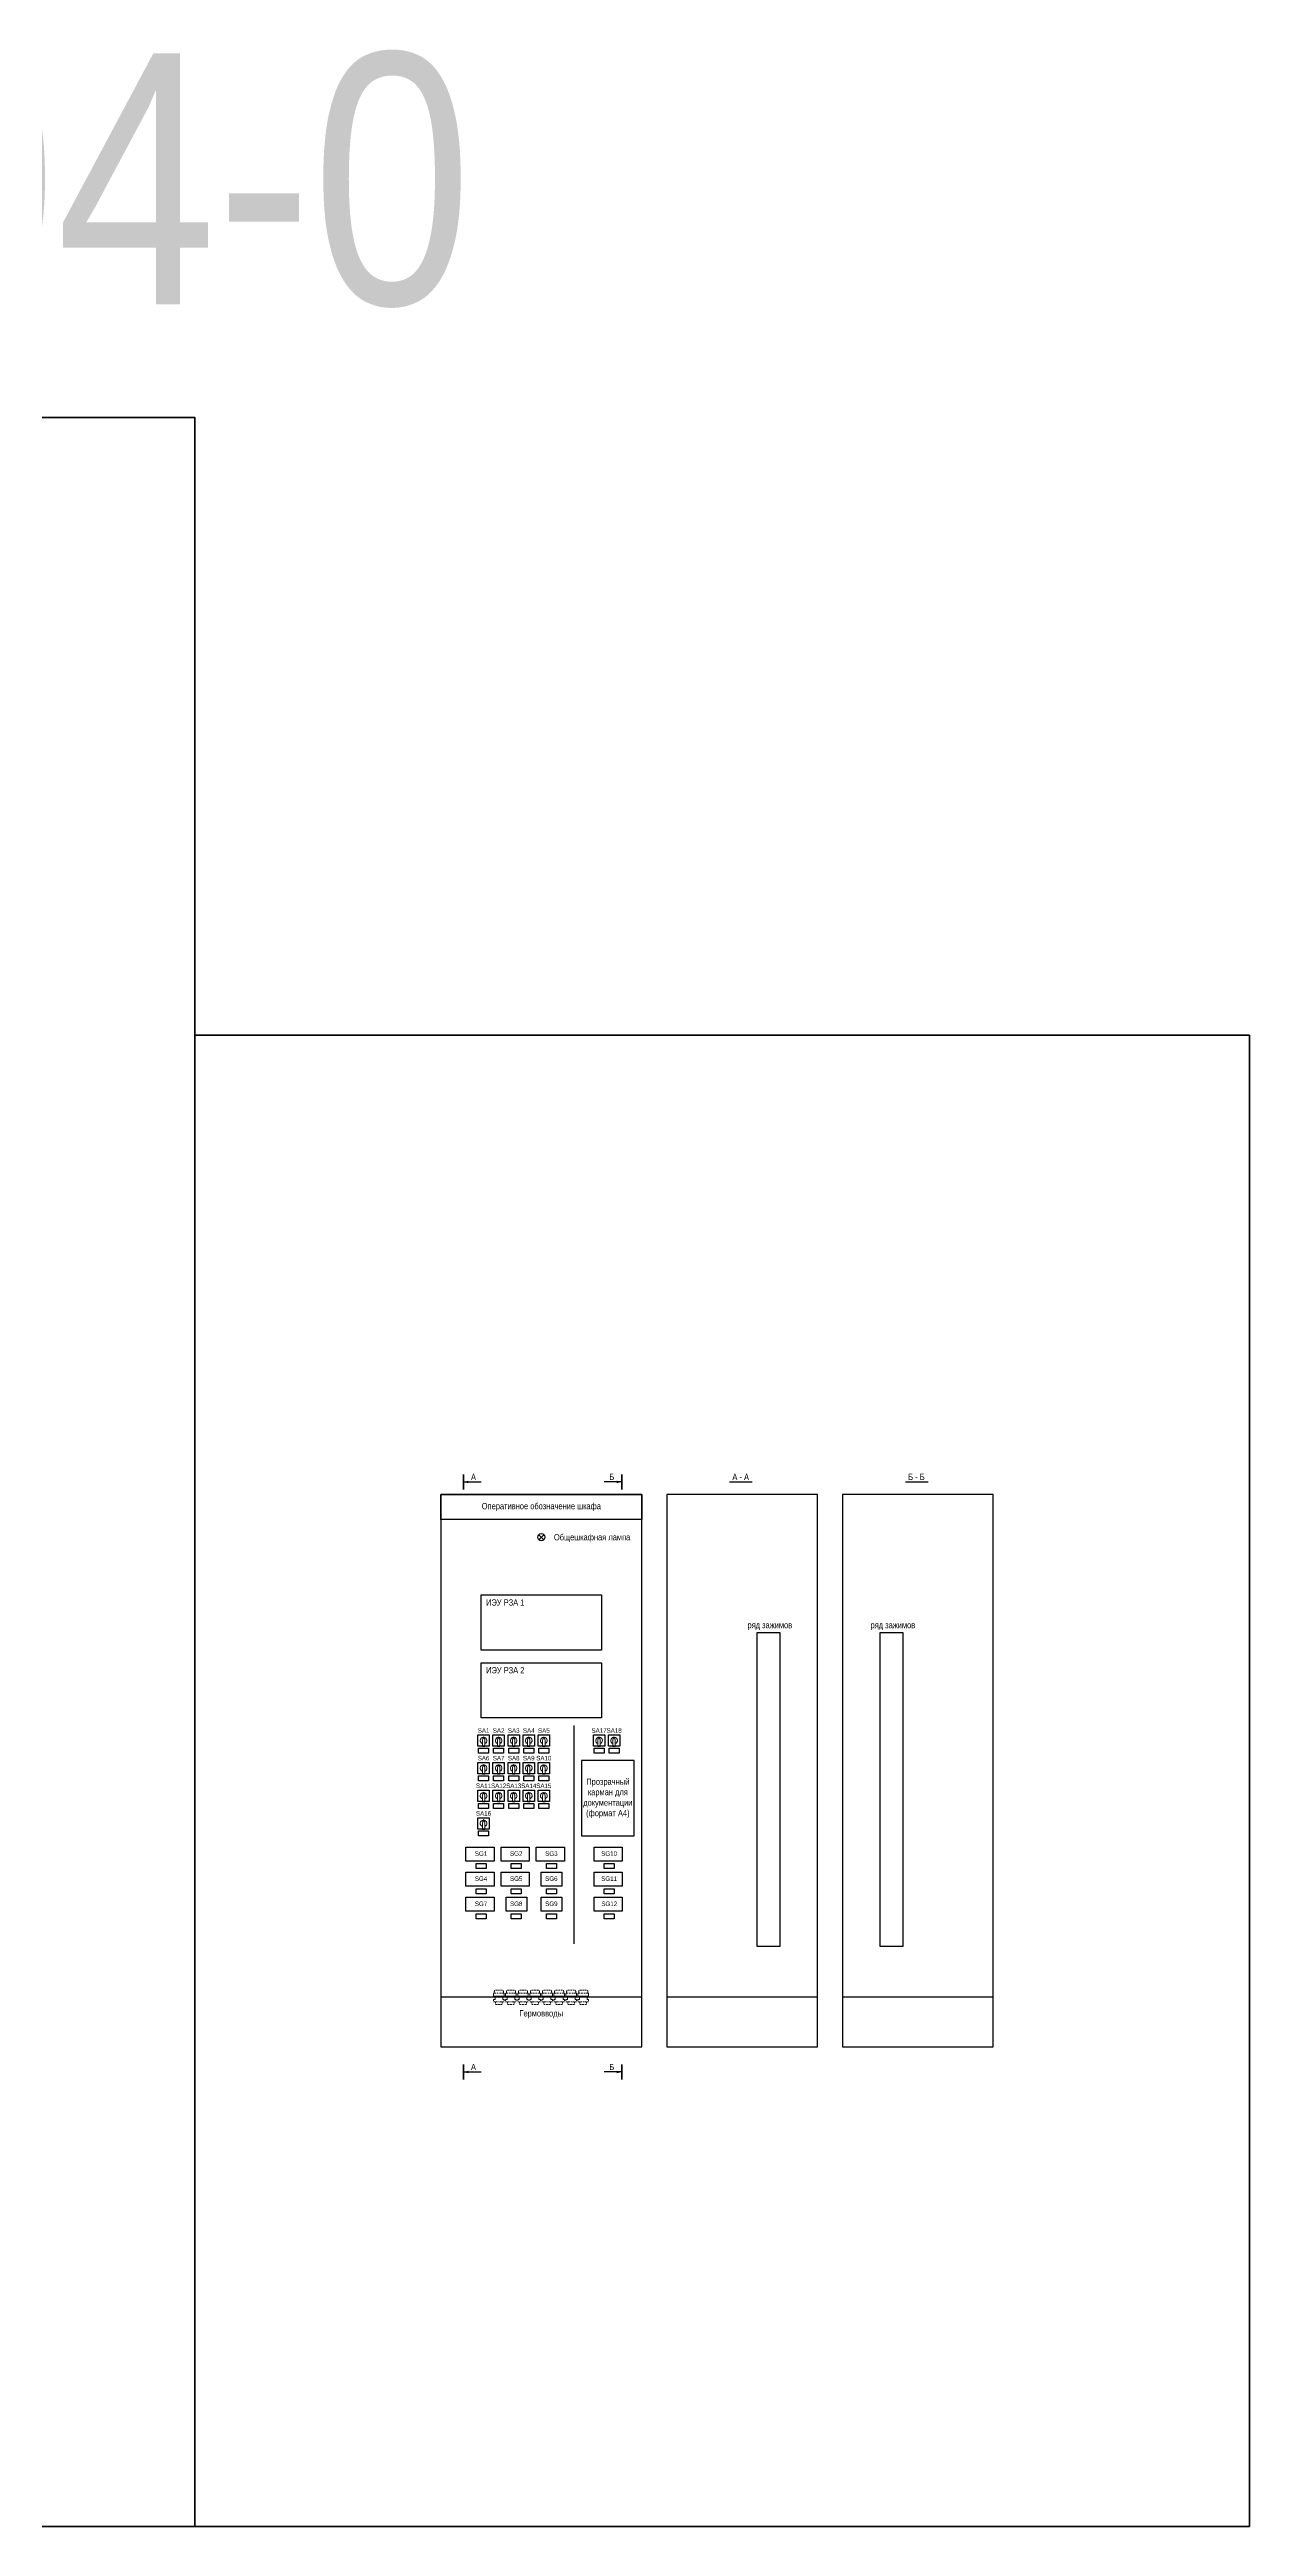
# Model space of a CAD drawing. Header units: millimetres. Extents: x 25558 to 49929, y 1902 to 19390.
# Drawn here: x 26615 to 27093, y 15843 to 16829 of the extents above; entities that cross this region are included whole.
import ezdxf
from ezdxf.enums import TextEntityAlignment as Align

# ---------------------------------------------------------------- set-up
doc = ezdxf.new("R2010")
doc.units = ezdxf.units.MM
for name, pattern in [('HIDDEN', [9.525, 6.35, -3.175]), ('Standard', [0]), ('штриховая2', [9.525, 6.35, -3.175])]:
    doc.linetypes.add(name, pattern=pattern)
doc.layers.add('Free_graphics', color=56, linetype='Continuous')
for name, color, linetype, lineweight in [('Основная', 7, 'Continuous', 30), ('Толстая', 7, 'Continuous', 53), ('Тонкая', 7, 'Continuous', 5)]:
    doc.layers.add(name, color=color, linetype=linetype, lineweight=lineweight)
doc.styles.add('Narrow', font='ARIALN.TTF')

# ---------------------------------------------------------------- blocks, each defined once
blk = doc.blocks.new('Переключатель')
at = {"ltscale": 0.35}
blk.add_line((-0.46875, -2.25), (0.46875, -2.25), dxfattribs=at)
blk.add_lwpolyline([(-2.25, 2.25), (2.25, 2.25), (2.25, -2.25), (-2.25, -2.25)], close=True, dxfattribs=at)
at = {"layer": 'Free_graphics', "color": 0, "linetype": 'Standard', "lineweight": 9}
for p, q in [((-0.46875, 0), (-0.328125, 0.9375)), ((-0.46875, -2.25), (-0.46875, 0)), ((-0.328125, 0.9375), (0, 1.5)), ((-0.328125, 0.9375), (0.328125, 0.9375)), ((0.328125, 0.9375), (0, 1.5)), ((0.46875, 0), (0.328125, 0.9375)), ((0.46875, -2.25), (0.46875, 0))]:
    blk.add_line(p, q, dxfattribs=at)
for radius, start, end in [(1.317188, 95, 249), (1.314375, 291, 85)]:
    blk.add_arc((0, 0), radius, start, end, dxfattribs=at)

msp = doc.modelspace()

# ---------------------------------------------------------------- linework, layer by layer
at = {"linetype": 'HIDDEN', "ltscale": 100}
msp.add_line((26824, 16162), (26824, 16075), dxfattribs=at)
at = {"linetype": 'штриховая2', "lineweight": 13, "ltscale": 0.1}
for p, q in [((26791.99, 16055.25), (26791.99, 16054)), ((26791.99, 16054), (26791.99, 16055.25)), ((26791.99, 16052.94), (26791.99, 16051.89)), ((26791.99, 16052.94), (26792.56, 16052.94)), ((26791.99, 16051.89), (26794.1, 16051.89)), ((26792.28, 16055.92), (26792.28, 16055.44)), ((26792.28, 16055.44), (26794.1, 16055.44)), ((26792.56, 16052.94), (26792.56, 16054)), ((26792.76, 16051.89), (26792.76, 16050.83)), ((26792.76, 16050.83), (26794.1, 16050.83)), ((26792.85, 16056.59), (26794.1, 16056.59)), ((26795.35, 16056.59), (26794.1, 16056.59)), ((26795.92, 16055.44), (26794.1, 16055.44)), ((26796.21, 16051.89), (26794.1, 16051.89)), ((26795.44, 16050.83), (26794.1, 16050.83)), ((26795.44, 16051.89), (26795.44, 16050.83)), ((26795.64, 16052.94), (26795.64, 16054)), ((26796.21, 16052.94), (26795.64, 16052.94)), ((26795.92, 16055.92), (26795.92, 16055.44)), ((26796.21, 16055.25), (26796.21, 16054)), ((26796.21, 16054), (26796.21, 16055.25)), ((26796.21, 16052.94), (26796.21, 16051.89)), ((26796.79, 16052.94), (26796.79, 16051.89)), ((26796.79, 16052.94), (26797.36, 16052.94)), ((26796.79, 16051.89), (26798.9, 16051.89)), ((26797.08, 16055.92), (26797.08, 16055.44)), ((26797.08, 16055.44), (26798.9, 16055.44)), ((26797.36, 16052.94), (26797.36, 16054)), ((26797.56, 16051.89), (26797.56, 16050.83)), ((26797.56, 16050.83), (26798.9, 16050.83)), ((26797.65, 16056.59), (26798.9, 16056.59)), ((26800.15, 16056.59), (26798.9, 16056.59)), ((26800.72, 16055.44), (26798.9, 16055.44)), ((26801.01, 16051.89), (26798.9, 16051.89)), ((26800.24, 16050.83), (26798.9, 16050.83)), ((26800.24, 16051.89), (26800.24, 16050.83)), ((26800.44, 16052.94), (26800.44, 16054)), ((26801.01, 16052.94), (26800.44, 16052.94)), ((26800.72, 16055.92), (26800.72, 16055.44)), ((26801.01, 16055.25), (26801.01, 16054)), ((26801.01, 16054), (26801.01, 16055.25)), ((26801.01, 16052.94), (26801.01, 16051.89)), ((26801.59, 16055.25), (26801.59, 16054)), ((26801.59, 16054), (26801.59, 16055.25)), ((26801.59, 16052.94), (26801.59, 16051.89)), ((26801.59, 16052.94), (26802.16, 16052.94)), ((26801.59, 16051.89), (26803.7, 16051.89)), ((26801.88, 16055.92), (26801.88, 16055.44)), ((26801.88, 16055.44), (26803.7, 16055.44)), ((26802.16, 16052.94), (26802.16, 16054)), ((26802.36, 16051.89), (26802.36, 16050.83)), ((26802.36, 16050.83), (26803.7, 16050.83)), ((26802.45, 16056.59), (26803.7, 16056.59)), ((26804.95, 16056.59), (26803.7, 16056.59)), ((26805.52, 16055.44), (26803.7, 16055.44)), ((26805.81, 16051.89), (26803.7, 16051.89)), ((26805.04, 16050.83), (26803.7, 16050.83)), ((26805.04, 16051.89), (26805.04, 16050.83)), ((26805.24, 16052.94), (26805.24, 16054)), ((26805.81, 16052.94), (26805.24, 16052.94)), ((26805.52, 16055.92), (26805.52, 16055.44)), ((26805.81, 16055.25), (26805.81, 16054)), ((26805.81, 16054), (26805.81, 16055.25)), ((26805.81, 16052.94), (26805.81, 16051.89)), ((26806.39, 16055.25), (26806.39, 16054)), ((26806.39, 16054), (26806.39, 16055.25)), ((26806.39, 16052.94), (26806.39, 16051.89)), ((26806.39, 16052.94), (26806.96, 16052.94)), ((26806.39, 16051.89), (26808.5, 16051.89)), ((26806.68, 16055.92), (26806.68, 16055.44)), ((26806.68, 16055.44), (26808.5, 16055.44)), ((26806.96, 16052.94), (26806.96, 16054)), ((26807.16, 16051.89), (26807.16, 16050.83)), ((26807.16, 16050.83), (26808.5, 16050.83)), ((26807.25, 16056.59), (26808.5, 16056.59)), ((26809.75, 16056.59), (26808.5, 16056.59)), ((26810.32, 16055.44), (26808.5, 16055.44)), ((26810.61, 16051.89), (26808.5, 16051.89)), ((26809.84, 16050.83), (26808.5, 16050.83)), ((26809.84, 16051.89), (26809.84, 16050.83)), ((26810.04, 16052.94), (26810.04, 16054)), ((26810.61, 16052.94), (26810.04, 16052.94)), ((26810.32, 16055.92), (26810.32, 16055.44)), ((26810.61, 16055.25), (26810.61, 16054)), ((26810.61, 16054), (26810.61, 16055.25)), ((26810.61, 16052.94), (26810.61, 16051.89)), ((26811.19, 16055.25), (26811.19, 16054)), ((26811.19, 16054), (26811.19, 16055.25)), ((26811.19, 16055.25), (26811.19, 16054)), ((26811.19, 16054), (26811.19, 16055.25)), ((26811.19, 16052.94), (26811.19, 16051.89)), ((26811.19, 16052.94), (26811.76, 16052.94)), ((26811.19, 16052.94), (26811.19, 16051.89)), ((26811.19, 16051.89), (26813.3, 16051.89)), ((26811.48, 16055.92), (26811.48, 16055.44)), ((26811.48, 16055.44), (26813.3, 16055.44)), ((26811.76, 16052.94), (26811.76, 16054)), ((26811.96, 16051.89), (26811.96, 16050.83)), ((26811.96, 16050.83), (26813.3, 16050.83)), ((26812.05, 16056.59), (26813.3, 16056.59)), ((26814.55, 16056.59), (26813.3, 16056.59)), ((26815.12, 16055.44), (26813.3, 16055.44)), ((26815.41, 16051.89), (26813.3, 16051.89)), ((26814.64, 16050.83), (26813.3, 16050.83)), ((26814.64, 16051.89), (26814.64, 16050.83)), ((26814.84, 16052.94), (26814.84, 16054)), ((26815.41, 16052.94), (26814.84, 16052.94)), ((26815.12, 16055.92), (26815.12, 16055.44)), ((26815.41, 16055.25), (26815.41, 16054)), ((26815.41, 16054), (26815.41, 16055.25)), ((26815.41, 16052.94), (26815.41, 16051.89)), ((26815.99, 16055.25), (26815.99, 16054)), ((26815.99, 16054), (26815.99, 16055.25)), ((26815.99, 16052.94), (26815.99, 16051.89)), ((26815.99, 16052.94), (26816.56, 16052.94)), ((26815.99, 16051.89), (26818.1, 16051.89)), ((26816.28, 16055.92), (26816.28, 16055.44)), ((26816.28, 16055.44), (26818.1, 16055.44)), ((26816.56, 16052.94), (26816.56, 16054)), ((26816.76, 16051.89), (26816.76, 16050.83)), ((26816.76, 16050.83), (26818.1, 16050.83)), ((26816.85, 16056.59), (26818.1, 16056.59)), ((26819.35, 16056.59), (26818.1, 16056.59)), ((26819.92, 16055.44), (26818.1, 16055.44)), ((26820.21, 16051.89), (26818.1, 16051.89)), ((26819.44, 16050.83), (26818.1, 16050.83)), ((26819.44, 16051.89), (26819.44, 16050.83)), ((26819.64, 16052.94), (26819.64, 16054)), ((26820.21, 16052.94), (26819.64, 16052.94)), ((26819.92, 16055.92), (26819.92, 16055.44)), ((26820.21, 16055.25), (26820.21, 16054)), ((26820.21, 16054), (26820.21, 16055.25)), ((26820.21, 16052.94), (26820.21, 16051.89)), ((26820.79, 16055.25), (26820.79, 16054)), ((26820.79, 16054), (26820.79, 16055.25)), ((26820.79, 16052.94), (26820.79, 16051.89)), ((26820.79, 16052.94), (26821.36, 16052.94)), ((26820.79, 16051.89), (26822.9, 16051.89)), ((26821.08, 16055.92), (26821.08, 16055.44)), ((26821.08, 16055.44), (26822.9, 16055.44)), ((26821.36, 16052.94), (26821.36, 16054)), ((26821.56, 16051.89), (26821.56, 16050.83)), ((26821.56, 16050.83), (26822.9, 16050.83)), ((26821.65, 16056.59), (26822.9, 16056.59)), ((26824.15, 16056.59), (26822.9, 16056.59)), ((26824.72, 16055.44), (26822.9, 16055.44)), ((26825.01, 16051.89), (26822.9, 16051.89)), ((26824.24, 16050.83), (26822.9, 16050.83)), ((26824.24, 16051.89), (26824.24, 16050.83)), ((26824.44, 16052.94), (26824.44, 16054)), ((26825.01, 16052.94), (26824.44, 16052.94)), ((26824.72, 16055.92), (26824.72, 16055.44)), ((26825.01, 16055.25), (26825.01, 16054)), ((26825.01, 16054), (26825.01, 16055.25)), ((26825.01, 16052.94), (26825.01, 16051.89)), ((26825.59, 16055.25), (26825.59, 16054)), ((26825.59, 16054), (26825.59, 16055.25)), ((26825.59, 16052.94), (26825.59, 16051.89)), ((26825.59, 16052.94), (26826.16, 16052.94)), ((26825.59, 16051.89), (26827.7, 16051.89)), ((26825.88, 16055.92), (26825.88, 16055.44)), ((26825.88, 16055.44), (26827.7, 16055.44)), ((26826.16, 16052.94), (26826.16, 16054)), ((26826.36, 16051.89), (26826.36, 16050.83)), ((26826.36, 16050.83), (26827.7, 16050.83)), ((26826.45, 16056.59), (26827.7, 16056.59)), ((26828.95, 16056.59), (26827.7, 16056.59)), ((26829.52, 16055.44), (26827.7, 16055.44)), ((26829.81, 16051.89), (26827.7, 16051.89)), ((26829.04, 16050.83), (26827.7, 16050.83)), ((26829.04, 16051.89), (26829.04, 16050.83)), ((26829.24, 16052.94), (26829.24, 16054)), ((26829.81, 16052.94), (26829.24, 16052.94)), ((26829.52, 16055.92), (26829.52, 16055.44)), ((26829.81, 16055.25), (26829.81, 16054)), ((26829.81, 16054), (26829.81, 16055.25)), ((26829.81, 16052.94), (26829.81, 16051.89))]:
    msp.add_line(p, q, dxfattribs=at)
for points in [[(26791.99, 16055.25), (26792.02, 16055.3), (26792.09, 16055.36), (26792.14, 16055.4), (26792.19, 16055.42), (26792.25, 16055.43), (26792.28, 16055.44)], [(26792.28, 16055.92), (26792.29, 16056.1), (26792.32, 16056.23), (26792.38, 16056.36), (26792.47, 16056.47), (26792.58, 16056.54), (26792.72, 16056.59), (26792.95, 16056.59)], [(26795.92, 16055.92), (26795.91, 16056.1), (26795.88, 16056.23), (26795.82, 16056.36), (26795.74, 16056.47), (26795.63, 16056.54), (26795.48, 16056.59), (26795.25, 16056.59)], [(26796.21, 16055.25), (26796.18, 16055.3), (26796.11, 16055.36), (26796.06, 16055.4), (26796.01, 16055.42), (26795.95, 16055.43), (26795.92, 16055.44)], [(26796.79, 16055.25), (26796.82, 16055.3), (26796.89, 16055.36), (26796.94, 16055.4), (26796.99, 16055.42), (26797.05, 16055.43), (26797.08, 16055.44)], [(26797.08, 16055.92), (26797.09, 16056.1), (26797.12, 16056.23), (26797.18, 16056.36), (26797.27, 16056.47), (26797.38, 16056.54), (26797.52, 16056.59), (26797.75, 16056.59)], [(26800.72, 16055.92), (26800.71, 16056.1), (26800.68, 16056.23), (26800.62, 16056.36), (26800.54, 16056.47), (26800.43, 16056.54), (26800.28, 16056.59), (26800.05, 16056.59)], [(26801.01, 16055.25), (26800.98, 16055.3), (26800.91, 16055.36), (26800.86, 16055.4), (26800.81, 16055.42), (26800.75, 16055.43), (26800.72, 16055.44)], [(26801.59, 16055.25), (26801.62, 16055.3), (26801.69, 16055.36), (26801.74, 16055.4), (26801.79, 16055.42), (26801.85, 16055.43), (26801.88, 16055.44)], [(26801.88, 16055.92), (26801.89, 16056.1), (26801.92, 16056.23), (26801.98, 16056.36), (26802.07, 16056.47), (26802.18, 16056.54), (26802.32, 16056.59), (26802.55, 16056.59)], [(26805.52, 16055.92), (26805.51, 16056.1), (26805.48, 16056.23), (26805.42, 16056.36), (26805.34, 16056.47), (26805.23, 16056.54), (26805.08, 16056.59), (26804.85, 16056.59)], [(26805.81, 16055.25), (26805.78, 16055.3), (26805.71, 16055.36), (26805.66, 16055.4), (26805.61, 16055.42), (26805.55, 16055.43), (26805.52, 16055.44)], [(26806.39, 16055.25), (26806.42, 16055.3), (26806.49, 16055.36), (26806.54, 16055.4), (26806.59, 16055.42), (26806.65, 16055.43), (26806.68, 16055.44)], [(26806.68, 16055.92), (26806.69, 16056.1), (26806.72, 16056.23), (26806.78, 16056.36), (26806.87, 16056.47), (26806.98, 16056.54), (26807.12, 16056.59), (26807.35, 16056.59)], [(26810.32, 16055.92), (26810.31, 16056.1), (26810.28, 16056.23), (26810.22, 16056.36), (26810.14, 16056.47), (26810.03, 16056.54), (26809.88, 16056.59), (26809.65, 16056.59)], [(26810.61, 16055.25), (26810.58, 16055.3), (26810.51, 16055.36), (26810.46, 16055.4), (26810.41, 16055.42), (26810.35, 16055.43), (26810.32, 16055.44)], [(26811.19, 16055.25), (26811.22, 16055.3), (26811.29, 16055.36), (26811.34, 16055.4), (26811.39, 16055.42), (26811.45, 16055.43), (26811.48, 16055.44)], [(26811.48, 16055.92), (26811.49, 16056.1), (26811.52, 16056.23), (26811.58, 16056.36), (26811.67, 16056.47), (26811.78, 16056.54), (26811.92, 16056.59), (26812.15, 16056.59)], [(26815.12, 16055.92), (26815.11, 16056.1), (26815.08, 16056.23), (26815.02, 16056.36), (26814.94, 16056.47), (26814.83, 16056.54), (26814.68, 16056.59), (26814.45, 16056.59)], [(26815.41, 16055.25), (26815.38, 16055.3), (26815.31, 16055.36), (26815.26, 16055.4), (26815.21, 16055.42), (26815.15, 16055.43), (26815.12, 16055.44)], [(26815.99, 16055.25), (26816.02, 16055.3), (26816.09, 16055.36), (26816.14, 16055.4), (26816.19, 16055.42), (26816.25, 16055.43), (26816.28, 16055.44)], [(26816.28, 16055.92), (26816.29, 16056.1), (26816.32, 16056.23), (26816.38, 16056.36), (26816.47, 16056.47), (26816.58, 16056.54), (26816.72, 16056.59), (26816.95, 16056.59)], [(26819.92, 16055.92), (26819.91, 16056.1), (26819.88, 16056.23), (26819.82, 16056.36), (26819.74, 16056.47), (26819.63, 16056.54), (26819.48, 16056.59), (26819.25, 16056.59)], [(26820.21, 16055.25), (26820.18, 16055.3), (26820.11, 16055.36), (26820.06, 16055.4), (26820.01, 16055.42), (26819.95, 16055.43), (26819.92, 16055.44)], [(26820.79, 16055.25), (26820.82, 16055.3), (26820.89, 16055.36), (26820.94, 16055.4), (26820.99, 16055.42), (26821.05, 16055.43), (26821.08, 16055.44)], [(26821.08, 16055.92), (26821.09, 16056.1), (26821.12, 16056.23), (26821.18, 16056.36), (26821.27, 16056.47), (26821.38, 16056.54), (26821.52, 16056.59), (26821.75, 16056.59)], [(26824.72, 16055.92), (26824.71, 16056.1), (26824.68, 16056.23), (26824.62, 16056.36), (26824.54, 16056.47), (26824.43, 16056.54), (26824.28, 16056.59), (26824.05, 16056.59)], [(26825.01, 16055.25), (26824.98, 16055.3), (26824.91, 16055.36), (26824.86, 16055.4), (26824.81, 16055.42), (26824.75, 16055.43), (26824.72, 16055.44)], [(26825.59, 16055.25), (26825.62, 16055.3), (26825.69, 16055.36), (26825.74, 16055.4), (26825.79, 16055.42), (26825.85, 16055.43), (26825.88, 16055.44)], [(26825.88, 16055.92), (26825.89, 16056.1), (26825.92, 16056.23), (26825.98, 16056.36), (26826.07, 16056.47), (26826.18, 16056.54), (26826.32, 16056.59), (26826.55, 16056.59)], [(26829.52, 16055.92), (26829.51, 16056.1), (26829.48, 16056.23), (26829.42, 16056.36), (26829.34, 16056.47), (26829.23, 16056.54), (26829.08, 16056.59), (26828.85, 16056.59)], [(26829.81, 16055.25), (26829.78, 16055.3), (26829.71, 16055.36), (26829.66, 16055.4), (26829.61, 16055.42), (26829.55, 16055.43), (26829.52, 16055.44)]]:
    msp.add_spline(points, degree=3, dxfattribs=at)
at = {"layer": 'Основная', "ltscale": 100}
msp.add_line((26771, 16054), (26851, 16054), dxfattribs=at)
at = {"layer": 'Основная', "linetype": 'штриховая2', "lineweight": 13, "ltscale": 1000}
for p, q in [((26791.99, 16054.19), (26794.1, 16054.19)), ((26791.99, 16054), (26794.1, 16054)), ((26792.56, 16054), (26791.99, 16054)), ((26796.21, 16054.19), (26794.1, 16054.19)), ((26796.21, 16054), (26794.1, 16054)), ((26795.64, 16054), (26796.21, 16054)), ((26796.79, 16055.25), (26796.79, 16054)), ((26796.79, 16054), (26796.79, 16055.25)), ((26796.79, 16054.19), (26798.9, 16054.19)), ((26796.79, 16054), (26798.9, 16054)), ((26797.36, 16054), (26796.79, 16054)), ((26801.01, 16054.19), (26798.9, 16054.19)), ((26801.01, 16054), (26798.9, 16054)), ((26800.44, 16054), (26801.01, 16054)), ((26801.59, 16054.19), (26803.7, 16054.19)), ((26801.59, 16054), (26803.7, 16054)), ((26802.16, 16054), (26801.59, 16054)), ((26805.81, 16054.19), (26803.7, 16054.19)), ((26805.81, 16054), (26803.7, 16054)), ((26805.24, 16054), (26805.81, 16054)), ((26806.39, 16054.19), (26808.5, 16054.19)), ((26806.39, 16054), (26808.5, 16054)), ((26806.96, 16054), (26806.39, 16054)), ((26810.61, 16054.19), (26808.5, 16054.19)), ((26810.61, 16054), (26808.5, 16054)), ((26810.04, 16054), (26810.61, 16054)), ((26811.19, 16054.19), (26813.3, 16054.19)), ((26811.19, 16054), (26813.3, 16054)), ((26811.76, 16054), (26811.19, 16054)), ((26815.41, 16054.19), (26813.3, 16054.19)), ((26815.41, 16054), (26813.3, 16054)), ((26814.84, 16054), (26815.41, 16054)), ((26815.99, 16054.19), (26818.1, 16054.19)), ((26815.99, 16054), (26818.1, 16054)), ((26816.56, 16054), (26815.99, 16054)), ((26820.21, 16054.19), (26818.1, 16054.19)), ((26820.21, 16054), (26818.1, 16054)), ((26819.64, 16054), (26820.21, 16054)), ((26820.79, 16054.19), (26822.9, 16054.19)), ((26820.79, 16054), (26822.9, 16054)), ((26821.36, 16054), (26820.79, 16054)), ((26825.01, 16054.19), (26822.9, 16054.19)), ((26825.01, 16054), (26822.9, 16054)), ((26824.44, 16054), (26825.01, 16054)), ((26825.59, 16054.19), (26827.7, 16054.19)), ((26825.59, 16054), (26827.7, 16054)), ((26826.16, 16054), (26825.59, 16054)), ((26829.81, 16054.19), (26827.7, 16054.19)), ((26829.81, 16054), (26827.7, 16054)), ((26829.24, 16054), (26829.81, 16054))]:
    msp.add_line(p, q, dxfattribs=at)
at = {"layer": 'Основная', "ltscale": 100}
for points in [[(26780, 16259, 0, 1, 0), (26782, 16259, 0, 0, 0)], [(26843, 16259, 0, 1, 0), (26841, 16259, 0, 0, 0)], [(26780, 16024, 0, 1, 0), (26782, 16024, 0, 0, 0)], [(26843, 16024, 0, 1, 0), (26841, 16024, 0, 0, 0)]]:
    msp.add_lwpolyline(points, format="xyseb", dxfattribs=at)
for points in [[(26780, 16259), (26787, 16259)], [(26843, 16259), (26836, 16259)], [(26886, 16259), (26895, 16259)], [(26956, 16259), (26965, 16259)], [(26810, 16238), (26812, 16236)], [(26810, 16236), (26812, 16238)], [(26861, 16054), (26921, 16054)], [(26931, 16054), (26991, 16054)], [(26780, 16024), (26787, 16024)], [(26843, 16024), (26836, 16024)]]:
    msp.add_lwpolyline(points, dxfattribs=at)
at = {"layer": 'Основная'}
for points in [[(26771, 16034), (26851, 16034), (26851, 16254), (26771, 16254)], [(26921, 16254), (26861, 16254), (26861, 16034), (26921, 16034)], [(26991, 16254), (26931, 16254), (26931, 16034), (26991, 16034)], [(26787, 16214), (26835, 16214), (26835, 16192), (26787, 16192)], [(26897, 16199), (26906, 16199), (26906, 16074), (26897, 16074)], [(26946, 16199), (26955, 16199), (26955, 16074), (26946, 16074)], [(26787, 16187), (26835, 16187), (26835, 16165), (26787, 16165)], [(26786, 16153), (26790, 16153), (26790, 16151), (26786, 16151)], [(26792, 16153), (26796, 16153), (26796, 16151), (26792, 16151)], [(26798, 16153), (26802, 16153), (26802, 16151), (26798, 16151)], [(26804, 16153), (26808, 16153), (26808, 16151), (26804, 16151)], [(26810, 16153), (26814, 16153), (26814, 16151), (26810, 16151)], [(26832, 16153), (26836, 16153), (26836, 16151), (26832, 16151)], [(26838, 16153), (26842, 16153), (26842, 16151), (26838, 16151)], [(26786, 16142), (26790, 16142), (26790, 16140), (26786, 16140)], [(26792, 16142), (26796, 16142), (26796, 16140), (26792, 16140)], [(26798, 16142), (26802, 16142), (26802, 16140), (26798, 16140)], [(26804, 16142), (26808, 16142), (26808, 16140), (26804, 16140)], [(26810, 16142), (26814, 16142), (26814, 16140), (26810, 16140)], [(26827, 16118), (26848, 16118), (26848, 16148), (26827, 16148)], [(26786, 16131), (26790, 16131), (26790, 16129), (26786, 16129)], [(26792, 16131), (26796, 16131), (26796, 16129), (26792, 16129)], [(26798, 16131), (26802, 16131), (26802, 16129), (26798, 16129)], [(26804, 16131), (26808, 16131), (26808, 16129), (26804, 16129)], [(26810, 16131), (26814, 16131), (26814, 16129), (26810, 16129)], [(26786, 16120), (26790, 16120), (26790, 16118), (26786, 16118)], [(26785, 16107), (26789, 16107), (26789, 16105), (26785, 16105)], [(26799, 16107), (26803, 16107), (26803, 16105), (26799, 16105)], [(26813, 16107), (26817, 16107), (26817, 16105), (26813, 16105)], [(26836, 16107), (26840, 16107), (26840, 16105), (26836, 16105)], [(26785, 16097), (26789, 16097), (26789, 16095), (26785, 16095)], [(26799, 16097), (26803, 16097), (26803, 16095), (26799, 16095)], [(26813, 16097), (26817, 16097), (26817, 16095), (26813, 16095)], [(26836, 16097), (26840, 16097), (26840, 16095), (26836, 16095)], [(26785, 16087), (26789, 16087), (26789, 16085), (26785, 16085)], [(26799, 16087), (26803, 16087), (26803, 16085), (26799, 16085)], [(26813, 16087), (26817, 16087), (26817, 16085), (26813, 16085)], [(26836, 16087), (26840, 16087), (26840, 16085), (26836, 16085)]]:
    msp.add_lwpolyline(points, close=True, dxfattribs=at)
at = {"layer": 'Основная', "ltscale": 100}
msp.add_lwpolyline([(26771, 16254), (26851, 16254), (26851, 16244), (26771, 16244)], close=True, dxfattribs=at)
at = {"layer": 'Основная', "ltscale": 0.35}
for points in [[(26781, 16113.6), (26792.2, 16113.6), (26792.2, 16108), (26781, 16108)], [(26795, 16113.6), (26806.2, 16113.6), (26806.2, 16108), (26795, 16108)], [(26809, 16113.6), (26820.2, 16113.6), (26820.2, 16108), (26809, 16108)], [(26832, 16113.6), (26843.2, 16113.6), (26843.2, 16108), (26832, 16108)], [(26781, 16103.6), (26792.2, 16103.6), (26792.2, 16098), (26781, 16098)], [(26795, 16103.6), (26806.2, 16103.6), (26806.2, 16098), (26795, 16098)], [(26811, 16103.6), (26819.2, 16103.6), (26819.2, 16098), (26811, 16098)], [(26832, 16103.6), (26843.2, 16103.6), (26843.2, 16098), (26832, 16098)], [(26781, 16093.6), (26792.2, 16093.6), (26792.2, 16088), (26781, 16088)], [(26797, 16093.6), (26805.2, 16093.6), (26805.2, 16088), (26797, 16088)], [(26811, 16093.6), (26819.2, 16093.6), (26819.2, 16088), (26811, 16088)], [(26832, 16093.6), (26843.2, 16093.6), (26843.2, 16088), (26832, 16088)]]:
    msp.add_lwpolyline(points, close=True, dxfattribs=at)
msp.add_circle((26811, 16237), 1.41, dxfattribs=at)
at = {"layer": 'Толстая', "ltscale": 100}
for points in [[(26780, 16262), (26780, 16256)], [(26843, 16262), (26843, 16256)], [(26780, 16027), (26780, 16021)], [(26843, 16027), (26843, 16021)]]:
    msp.add_lwpolyline(points, dxfattribs=at)
at = {"layer": 'Тонкая', "color": 6, "lineweight": 50}
msp.add_lwpolyline([(26673, 15843), (26079, 15843), (26079, 16683), (26673, 16683)], close=True, dxfattribs=at)
at = {"layer": 'Тонкая', "color": 3, "lineweight": 50}
msp.add_lwpolyline([(27093, 16437), (27093, 15843), (26673, 15843), (26673, 16437)], close=True, dxfattribs=at)

# ---------------------------------------------------------------- block references
at = {"layer": 'Основная', "ltscale": 0.35}
for p in [(26788, 16156), (26794, 16156), (26800, 16156), (26806, 16156), (26812, 16156), (26834, 16156), (26840, 16156), (26788, 16145), (26794, 16145), (26800, 16145), (26806, 16145), (26812, 16145), (26788, 16134), (26794, 16134), (26800, 16134), (26806, 16134), (26812, 16134), (26788, 16123)]:
    msp.add_blockref('Переключатель', p, dxfattribs=at)

# ---------------------------------------------------------------- texts
at = {"style": 'Narrow'}
msp.add_text('ШЭТ 210.04-0', height=100, dxfattribs=at).set_placement((26042, 16728))
at = {"layer": 'Основная', "style": 'Narrow'}
for s, p in [('А', (26783, 16261)), ('Б', (26838.09, 16261)), ('А - А', (26887.09, 16261)), ('Б - Б', (26957.09, 16261)), ('Общешкафная лампа', (26816, 16237)), ('ИЭУ РЗА', (26789, 16211)), ('ИЭУ РЗА 1', (26789, 16211)), ('ИЭУ РЗА 2', (26789, 16184)), ('А', (26783, 16026)), ('Б', (26838.09, 16026))]:
    msp.add_text(s, height=2.5, dxfattribs=at).set_placement(p, align=Align.MIDDLE_LEFT)
for s, height, p in [('ряд зажимов', 2.5, (26902, 16202)), ('ряд зажимов', 2.5, (26951, 16202)), ('SA1', 1.8, (26788, 16160)), ('SA2', 1.8, (26794, 16160)), ('SA3', 1.8, (26800, 16160)), ('SA4', 1.8, (26806, 16160)), ('SA5', 1.8, (26812, 16160)), ('SA17', 1.8, (26834, 16160)), ('SA18', 1.8, (26840, 16160)), ('SA6', 1.8, (26788, 16149)), ('SA7', 1.8, (26794, 16149)), ('SA8', 1.8, (26800, 16149)), ('SA9', 1.8, (26806, 16149)), ('SA10', 1.8, (26812, 16149)), ('SA11', 1.8, (26788, 16138)), ('SA12', 1.8, (26794, 16138)), ('SA13', 1.8, (26800, 16138)), ('SA14', 1.8, (26806, 16138)), ('SA15', 1.8, (26812, 16138)), ('SA16', 1.8, (26788, 16127)), ('SG1', 1.8, (26787, 16111)), ('SG2', 1.8, (26801, 16111)), ('SG3', 1.8, (26815, 16111)), ('SG10', 1.8, (26838, 16111)), ('SG4', 1.8, (26787, 16101)), ('SG5', 1.8, (26801, 16101)), ('SG6', 1.8, (26815, 16101)), ('SG11', 1.8, (26838, 16101)), ('SG7', 1.8, (26787, 16091)), ('SG8', 1.8, (26801, 16091)), ('SG9', 1.8, (26815, 16091)), ('SG12', 1.8, (26838.06, 16091))]:
    msp.add_text(s, height=height, dxfattribs=at).set_placement(p, align=Align.MIDDLE_CENTER)
at = {"layer": 'Основная', "char_height": 2.5, "attachment_point": 5, "style": 'Narrow'}
for s, insert, width in [('Оперативное обозначение шкафа', (26811, 16249), 80), ('Прозрачный карман для документации (формат А4)', (26837.5, 16133), 21), ('Гермовводы ', (26811, 16047), 58)]:
    msp.add_mtext(s, dxfattribs=dict(at, insert=insert, width=width))

doc.saveas('drawing.dxf')
